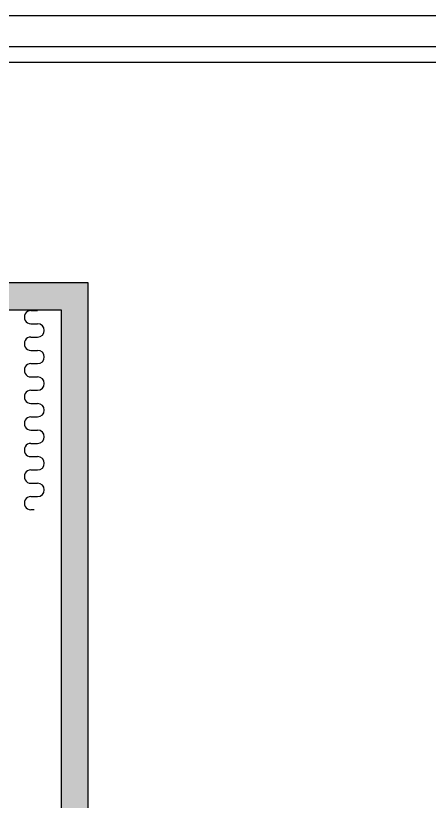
# Model space of a CAD drawing. Extents: x 422240 to 534325, y -8262 to 172635.
# Drawn here: x 500655 to 502189, y 67663 to 70579 of the extents above; entities that cross this region are included whole.
import ezdxf

# ---------------------------------------------------------------- set-up
doc = ezdxf.new("R2010")
doc.units = 0
doc.header["$LTSCALE"] = 1000
doc.header["$MEASUREMENT"] = 0
for name, color, linetype in [('DS-DRAPERY', 32, 'Continuous'), ('WALL', 255, 'Continuous'), ('活动家具', 7, 'Continuous')]:
    doc.layers.add(name, color=color, linetype=linetype)

# ---------------------------------------------------------------- blocks, each defined once
blk = doc.blocks.new('次卧摆放方案图框')
at = {"color": 251}
blk.add_line((25026.8, 17757), (372.5, 17757), dxfattribs=at)
blk.add_line((24852.9, 17583.2), (546.3, 17583.2))
blk.add_lwpolyline([(-25.1, 145.5), (25374.5, 145.5), (25374.5, 18104.8), (-25.1, 18104.8)], close=True)
blk = doc.blocks.new('B14-1')
for p, q in [((-933.2, 124), (-933.2, 148)), ((-837.2, 148), (-837.2, 100)), ((-741.2, 148), (-741.2, 100)), ((-645.2, 148), (-645.2, 100)), ((-549.2, 148), (-549.2, 100)), ((-453.2, 148), (-453.2, 100)), ((-357.2, 148), (-357.2, 100)), ((-261.2, 148), (-261.2, 100)), ((-165.2, 148), (-165.2, 100)), ((-69.2, 148), (-69.2, 100)), ((26.8, 148), (26.8, 100)), ((122.8, 148), (122.8, 100)), ((218.8, 148), (218.8, 100)), ((314.8, 148), (314.8, 100)), ((410.8, 148), (410.8, 100)), ((506.8, 148), (506.8, 100))]:
    blk.add_line(p, q)
blk.add_lwpolyline([(-933.2, 124, 0, 0, 0), (-1136.7, 124, 90, 0, 0), (-1244.7, 124, 0, 0, 0)], format="xyseb")
for centre, start, end in [((-885.2, 148), 360, 180.0002), ((-693.2, 148), 360, 180.0002), ((-501.2, 148), 360, 180.0002), ((-309.2, 148), 360, 180.0002), ((-117.2, 148), 360, 180.0002), ((74.8, 148), 0, 180.0002), ((266.8, 148), 0, 180.0002), ((458.8, 148), 0, 180.0002), ((-789.2, 100), 180, 360), ((-597.2, 100), 180, 360), ((-405.2, 100), 180, 360), ((-213.2, 100), 180, 360), ((-21.2, 100), 180, 0), ((170.8, 100), 180, 0), ((362.8, 100), 180, 0)]:
    blk.add_arc(centre, 48, start, end)

msp = doc.modelspace()

# ---------------------------------------------------------------- hatches: boundary and pattern name
at = {"layer": '活动家具'}
h = msp.add_hatch(dxfattribs=at)
h.set_pattern_fill('钢筋混凝土', color=251, scale=10, angle=180)
h.set_pattern_definition([(225, (486079.957, 105197.988), (17.67767, -17.67767), []), (230, (486079.957, 105197.99), (-71.72602, 6.27521), [7.5, -82.5]), (175, (486079.96, 105197.99), (13.87513, -75.21921), [6, -66]), (280.4514, (486073.98, 105198.51), (-57.85094, -68.94395), [6.37402, -70.11421]), (226.1842, (486079.96, 105177.99), (-106.7241, 16.5519), [11.25, -123.75]), (276.6356, (486071.06, 105179.37), (-93.46627, -97.41179), [9.56103, -105.1713]), (171.1842, (486079.96, 105177.99), (-93.4662, -97.41186), [9, -99]), (201, (486069.957, 105182.99), (-59.690705, 40.26189), [7.5, -82.5]), (146, (486069.96, 105182.99), (-24.33153, -72.515), [6, -66]), (251.4514, (486064.98, 105186.343), (-84.02226, -32.25305), [6.37402, -70.11421]), (217.5, (486079.957, 105197.988), (-1.215986, -33.289385), [0, -65.2, 0, -67, 0, -66.25]), (187.5, (486079.957, 105197.99), (-26.306954, -39.44117), [0, -38.2, 0, -63.7, 0, -25.25]), (147.5, (486102.257, 105197.988), (-53.382244, 2.255487), [0, -25, 0, -78, 0, -103.5]), (137.5, (486112.257, 105197.99), (-58.318617, -10.0105), [0, -32.5, 0, -51.8, 0, -73.5])])
h.paths.add_polyline_path([(497224, 69587.5), (500923.6, 69587.5), (500923.6, 65887.5), (497224, 65887.5), (497224, 66087.5), (497324, 66087.5), (497324, 65987.5), (500823.6, 65987.5), (500823.6, 69487.5), (497324, 69487.5), (497324, 66887.5), (497224, 66887.5)])

# ---------------------------------------------------------------- linework, layer by layer
at = {"layer": 'WALL'}
msp.add_lwpolyline([(500923.6, 69587.5), (497224, 69587.5), (497224, 66887.5), (497324, 66887.5), (497324, 69487.5), (500823.6, 69487.5), (500823.6, 65987.5), (497324, 65987.5), (497324, 66087.5), (497224, 66087.5), (497224, 65887.5), (500923.6, 65887.5), (500923.6, 69587.5)], dxfattribs=at)

# ---------------------------------------------------------------- block references
at = {"xscale": 0.3330153595476334, "yscale": 0.3330153595476334, "zscale": 0.3330153595476334}
msp.add_blockref('次卧摆放方案图框', (495272.9, 64549.6), dxfattribs=at)
at = {"layer": 'DS-DRAPERY', "xscale": 0.5138421538021635, "yscale": 0.5138421538021635, "zscale": 0.5138421538021635, "rotation": 90.00000000000001}
msp.add_blockref('B14-1', (500787.3, 69224.3), dxfattribs=at)

doc.saveas('drawing.dxf')
